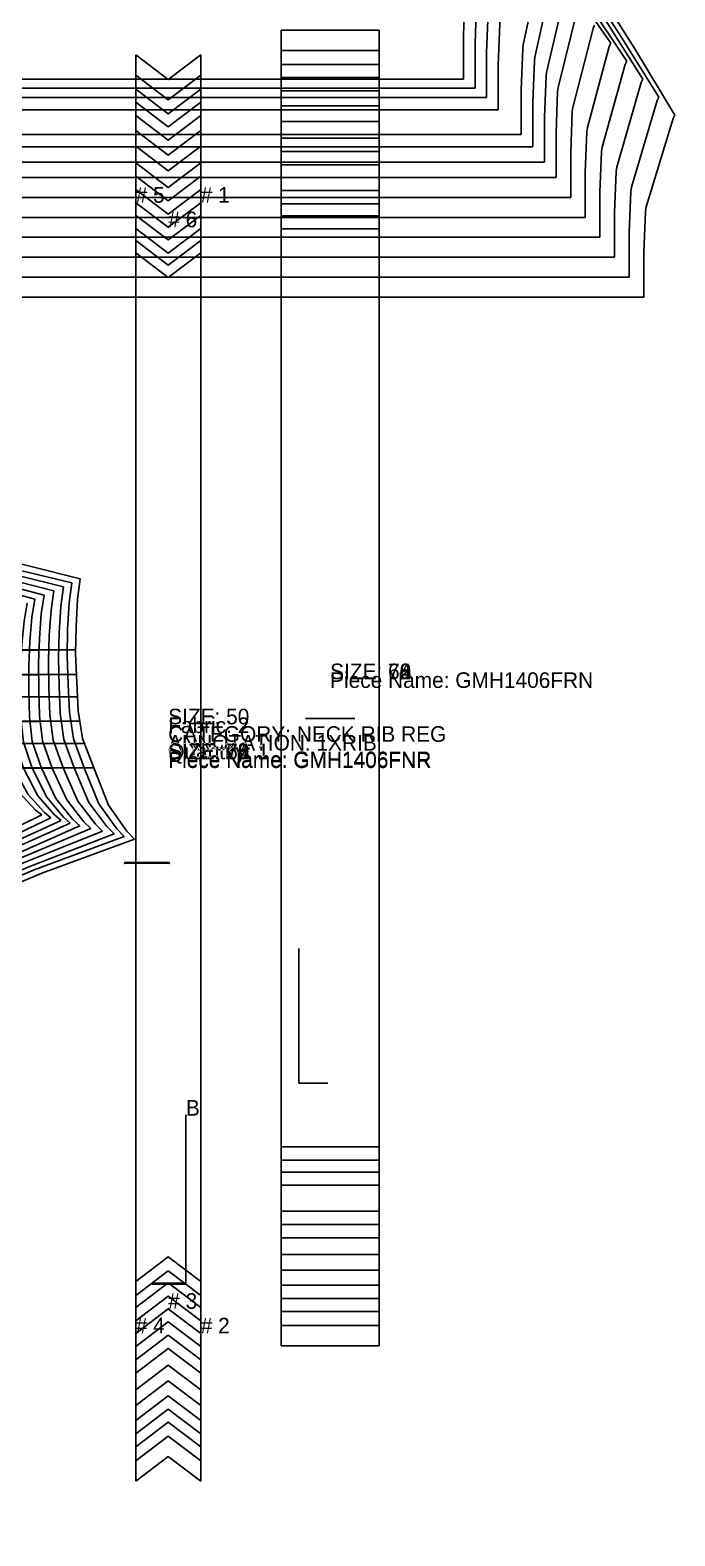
# Model space of a CAD drawing. Extents: x -1.4 to 60.7, y -1.7 to 34.5.
# Drawn here: x 50.41 to 60.74, y -1.69 to 22.43 of the extents above; entities that cross this region are included whole.
import ezdxf

# ---------------------------------------------------------------- set-up
doc = ezdxf.new("R2010")
doc.units = 0

# ---------------------------------------------------------------- blocks, each defined once
blk = doc.blocks.new('GMH1406FBA_42')
at = {"layer": '1'}
for points in [[(57.5348, 24.1163), (57.5204, 24.0749), (57.3797, 23.0715), (57.3794, 23.021), (57.354, 22.3627), (57.354, 22.0402), (57.354, 21.6465)], [(57.354, 21.6465), (30.5823, 21.6465)]]:
    blk.add_lwpolyline(points, dxfattribs=at)
at = {"layer": '6'}
blk.add_line((57.354, 21.6465), (30.5823, 21.6465), dxfattribs=at)
blk = doc.blocks.new('GMH1406FBA_44')
at = {"layer": '1'}
for points in [[(57.7429, 24.0006), (57.7274, 23.9582), (57.5662, 22.9254), (57.565, 22.8733), (57.5396, 22.215), (57.5396, 21.8925), (57.5396, 21.4988)], [(57.5396, 21.4988), (30.3742, 21.4988)]]:
    blk.add_lwpolyline(points, dxfattribs=at)
at = {"layer": '6'}
blk.add_line((57.5396, 21.4988), (30.3742, 21.4988), dxfattribs=at)
blk = doc.blocks.new('GMH1406FBA_46')
at = {"layer": '1'}
for points in [[(57.9511, 23.885), (57.9345, 23.8415), (57.7525, 22.7794), (57.7505, 22.7257), (57.7251, 22.0674), (57.7251, 21.7449), (57.7251, 21.3512)], [(57.7251, 21.3512), (30.166, 21.3512)]]:
    blk.add_lwpolyline(points, dxfattribs=at)
at = {"layer": '6'}
blk.add_line((57.7251, 21.3512), (30.166, 21.3512), dxfattribs=at)
blk = doc.blocks.new('GMH1406FBA_48')
at = {"layer": '1'}
for points in [[(58.1592, 23.7201), (58.1415, 23.6755), (57.9388, 22.5841), (57.936, 22.5288), (57.9106, 21.8705), (57.9106, 21.548), (57.9106, 21.1543)], [(57.9106, 21.1543), (29.9578, 21.1543)]]:
    blk.add_lwpolyline(points, dxfattribs=at)
at = {"layer": '6'}
blk.add_line((57.9106, 21.1543), (29.9578, 21.1543), dxfattribs=at)
blk = doc.blocks.new('GMH1406FBA_52')
at = {"layer": '1'}
for points in [[(58.5755, 23.3903), (58.5555, 23.3436), (58.3116, 22.1935), (58.3071, 22.1351), (58.2817, 21.4768), (58.2817, 21.1543), (58.2817, 20.7606)], [(58.2817, 20.7606), (29.5415, 20.7606)]]:
    blk.add_lwpolyline(points, dxfattribs=at)
at = {"layer": '6'}
blk.add_line((58.2817, 20.7606), (29.5415, 20.7606), dxfattribs=at)
blk = doc.blocks.new('GMH1406FBA_54')
at = {"layer": '1'}
for points in [[(58.7837, 23.2255), (58.7626, 23.1778), (58.498, 21.9983), (58.4927, 21.9383), (58.4673, 21.28), (58.4673, 20.9574), (58.4673, 20.5638)], [(58.4673, 20.5638), (29.3334, 20.5638)]]:
    blk.add_lwpolyline(points, dxfattribs=at)
at = {"layer": '6'}
blk.add_line((58.4673, 20.5638), (29.3334, 20.5638), dxfattribs=at)
blk = doc.blocks.new('GMH1406FBA_56')
at = {"layer": '1'}
for points in [[(58.9919, 23.0114), (58.9697, 22.9625), (58.6843, 21.7538), (58.6782, 21.6922), (58.6528, 21.0339), (58.6528, 20.7114), (58.6528, 20.3177)], [(58.6528, 20.3177), (29.1252, 20.3177)]]:
    blk.add_lwpolyline(points, dxfattribs=at)
at = {"layer": '6'}
blk.add_line((58.6528, 20.3177), (29.1252, 20.3177), dxfattribs=at)
blk = doc.blocks.new('GMH1406FBA_58')
at = {"layer": '1'}
for points in [[(59.2, 22.7973), (59.1767, 22.7475), (58.8707, 21.5093), (58.8637, 21.4462), (58.8383, 20.7879), (58.8383, 20.4653), (58.8383, 20.0716)], [(58.8383, 20.0716), (28.917, 20.0716)]]:
    blk.add_lwpolyline(points, dxfattribs=at)
at = {"layer": '6'}
blk.add_line((58.8383, 20.0716), (28.917, 20.0716), dxfattribs=at)
blk = doc.blocks.new('GMH1406FBA_60')
at = {"layer": '1'}
for points in [[(59.4574, 22.5095), (59.433, 22.4585), (59.1063, 21.1911), (59.0985, 21.1263), (59.0731, 20.468), (59.0731, 20.1455), (59.0731, 19.7518)], [(59.0731, 19.7518), (28.6597, 19.7518)]]:
    blk.add_lwpolyline(points, dxfattribs=at)
at = {"layer": '6'}
blk.add_line((59.0731, 19.7518), (28.6597, 19.7518), dxfattribs=at)
blk = doc.blocks.new('GMH1406FBA_62')
at = {"layer": '1'}
for points in [[(59.0878, 23.128), (59.7147, 22.2216)], [(59.7147, 22.2216), (59.6891, 22.1695), (59.3418, 20.8728), (59.3332, 20.8064), (59.3078, 20.1481), (59.3078, 19.8256), (59.3078, 19.4319)], [(59.3078, 19.4319), (28.4023, 19.4319)]]:
    blk.add_lwpolyline(points, dxfattribs=at)
at = {"layer": '6'}
blk.add_line((59.3078, 19.4319), (28.4023, 19.4319), dxfattribs=at)
blk = doc.blocks.new('GMH1406FBA_64')
at = {"layer": '1'}
for points in [[(59.3398, 22.883), (59.9721, 21.9337)], [(59.9721, 21.9337), (59.9454, 21.8806), (59.5775, 20.5545), (59.568, 20.4865), (59.5426, 19.8282), (59.5426, 19.5057), (59.5426, 19.112)], [(59.5426, 19.112), (28.145, 19.112)]]:
    blk.add_lwpolyline(points, dxfattribs=at)
at = {"layer": '6'}
blk.add_line((59.5426, 19.112), (28.145, 19.112), dxfattribs=at)
blk = doc.blocks.new('GMH1406FBA_66')
at = {"layer": '1'}
for points in [[(59.6022, 22.6329), (60.2294, 21.6458)], [(60.2294, 21.6458), (60.2016, 21.5916), (59.813, 20.2361), (59.8027, 20.1666), (59.7773, 19.5083), (59.7773, 19.1858), (59.7773, 18.7921)], [(59.7773, 18.7921), (27.8876, 18.7921)]]:
    blk.add_lwpolyline(points, dxfattribs=at)
at = {"layer": '6'}
blk.add_line((59.7773, 18.7921), (27.8876, 18.7921), dxfattribs=at)
blk = doc.blocks.new('GMH1406FBA_68')
at = {"layer": '1'}
for points in [[(59.3447, 23.1489), (59.845, 22.3814), (60.4868, 21.3578)], [(60.4868, 21.3578), (60.4579, 21.3025), (60.0485, 19.9177), (60.0374, 19.8467), (60.012, 19.1884), (60.012, 18.8658), (60.012, 18.4722)], [(60.012, 18.4722), (27.6302, 18.4722)]]:
    blk.add_lwpolyline(points, dxfattribs=at)
at = {"layer": '6'}
blk.add_line((60.012, 18.4722), (27.6302, 18.4722), dxfattribs=at)
blk = doc.blocks.new('GMH1406FBA_70')
at = {"layer": '1'}
for points in [[(59.6001, 22.9269), (60.1015, 22.131), (60.7442, 21.0699)], [(60.7442, 21.0699), (60.7142, 21.0136), (60.2841, 19.5994), (60.2722, 19.5268), (60.2468, 18.8685), (60.2468, 18.5459), (60.2468, 18.1523)], [(60.2468, 18.1523), (27.3729, 18.1523)]]:
    blk.add_lwpolyline(points, dxfattribs=at)
at = {"layer": '6'}
blk.add_line((60.2468, 18.1523), (27.3729, 18.1523), dxfattribs=at)
blk = doc.blocks.new('GMH1406FSL_52')
at = {"layer": '1'}
for points in [[(49.9839, 13.0763), (49.9329, 12.8106), (49.8926, 12.4601), (49.8658, 12.1103), (49.857, 11.7334), (49.8532, 11.3613), (49.8858, 11.0019), (50.0067, 10.6093), (50.0067, 10.6093), (50.2399, 10.2075), (50.4951, 9.9375), (50.5957, 9.8591)], [(50.5957, 9.8591), (49.5672, 9.361), (48.745, 8.9165), (47.2787, 7.8829), (45.683, 6.6257), (43.5811, 4.9868), (42.412, 4.0298), (41.1811, 2.9095), (40.5464, 2.1366), (40.0394, 1.096)]]:
    blk.add_lwpolyline(points, dxfattribs=at)
blk = doc.blocks.new('GMH1406FSL_54')
at = {"layer": '1'}
for points in [[(50.1105, 13.1219), (50.0595, 12.8511), (50.0197, 12.494), (49.9937, 12.1376), (49.9859, 11.7537), (49.9834, 11.3747), (50.0178, 11.0088), (50.1424, 10.6093), (50.1424, 10.6093), (50.3759, 10.1863), (50.6354, 9.8996), (50.7382, 9.8159)], [(50.7382, 9.8159), (49.6735, 9.3072), (48.8222, 8.8528), (47.3031, 7.8007), (45.649, 6.5194), (43.5471, 4.8805), (42.3779, 3.9235), (41.0922, 2.7554), (40.4292, 1.9493), (39.899, 0.8637)]]:
    blk.add_lwpolyline(points, dxfattribs=at)
blk = doc.blocks.new('GMH1406FSL_56')
at = {"layer": '1'}
for points in [[(50.2434, 13.1869), (50.1935, 12.9086), (50.1559, 12.5419), (50.1324, 12.1759), (50.1278, 11.7821), (50.1287, 11.3932), (50.1674, 11.018), (50.2988, 10.6093), (50.2988, 10.6093), (50.5327, 10.1649), (50.7964, 9.8618), (50.9016, 9.7727)], [(50.9016, 9.7727), (49.7883, 9.265), (48.8974, 8.8097), (47.3165, 7.7297), (45.5944, 6.4131), (43.4925, 4.7742), (42.3233, 3.8172), (40.9786, 2.5738), (40.287, 1.7179), (39.7381, 0.5684)]]:
    blk.add_lwpolyline(points, dxfattribs=at)
blk = doc.blocks.new('GMH1406FSL_58')
at = {"layer": '1'}
for points in [[(50.3587, 13.2518), (50.31, 12.966), (50.2745, 12.5897), (50.2535, 12.2142), (50.2522, 11.8103), (50.2566, 11.4116), (50.2993, 11.0272), (50.4376, 10.6093), (50.4376, 10.6093), (50.6719, 10.1436), (50.9399, 9.8239), (51.0473, 9.7294)], [(51.0473, 9.7294), (49.9095, 9.2202), (48.9985, 8.7627), (47.3489, 7.6596), (45.5505, 6.3128), (43.4527, 4.67), (42.2861, 3.7109), (40.8824, 2.3923), (40.1623, 1.4864), (39.5946, 0.2731)]]:
    blk.add_lwpolyline(points, dxfattribs=at)
at = {"layer": '8'}
blk.add_line((17.5883, 10.6093), (50.4379, 10.6093), dxfattribs=at)
blk = doc.blocks.new('GMH1406FSL_60')
at = {"layer": '1'}
for points in [[(39.439, 21.2777), (39.9054, 20.3991), (40.4658, 19.6093), (40.7316, 19.2655), (42.2184, 17.9059), (44.0335, 16.3852), (45.1622, 15.5894), (46.2044, 14.9912), (47.6475, 14.1991), (49.1736, 13.6727), (50.4839, 13.3167)], [(50.4839, 13.3167), (50.4363, 13.0234), (50.403, 12.6374), (50.3847, 12.2525), (50.3866, 11.8386), (50.3942, 11.43), (50.4412, 11.0365), (50.5863, 10.6093), (50.5863, 10.6093), (50.8211, 10.1222), (51.0932, 9.786), (51.2029, 9.6861)], [(51.2029, 9.6861), (50.0242, 9.1632), (49.0803, 8.6931), (47.3678, 7.5787), (45.4989, 6.2153), (43.4041, 4.5668), (42.2391, 3.6046), (40.7743, 2.1969), (40.0257, 1.2329), (39.4413, -0.0537)]]:
    blk.add_lwpolyline(points, dxfattribs=at)
at = {"layer": '8'}
for p, q in [((17.435, 11.003), (50.4525, 11.003)), ((17.435, 10.6093), (50.5866, 10.6093))]:
    blk.add_line(p, q, dxfattribs=at)
blk = doc.blocks.new('GMH1406FSL_62')
at = {"layer": '1'}
for points in [[(39.2622, 21.6045), (39.7358, 20.674), (40.3096, 19.8351), (40.5824, 19.4695), (42.146, 18.0171), (44.0018, 16.467), (45.1555, 15.656), (46.2071, 15.0608), (47.663, 14.2731), (49.2612, 13.7396), (50.6324, 13.3816)], [(50.6324, 13.3816), (50.5859, 13.0808), (50.5548, 12.6852), (50.539, 12.2909), (50.5442, 11.8669), (50.5552, 11.4485), (50.6064, 11.0457), (50.7583, 10.6093), (50.7583, 10.6093), (50.9935, 10.1009), (51.2698, 9.7481), (51.3818, 9.6428)], [(51.3818, 9.6428), (50.1324, 9.1194), (49.1307, 8.6463), (47.3667, 7.5096), (45.4408, 6.1178), (43.338, 4.4638), (42.1686, 3.4983), (40.6427, 2.0016), (39.8654, 0.9793), (39.2645, -0.3805)]]:
    blk.add_lwpolyline(points, dxfattribs=at)
at = {"layer": '8'}
for p, q in [((17.2448, 12.4991), (50.5474, 12.4991)), ((17.249, 12.1054), (50.5413, 12.1054)), ((17.2543, 11.7511), (50.5472, 11.7511)), ((17.2564, 11.3574), (50.5669, 11.3574)), ((17.2582, 11.003), (50.6212, 11.003)), ((17.2582, 10.6093), (50.7586, 10.6093))]:
    blk.add_line(p, q, dxfattribs=at)
blk = doc.blocks.new('GMH1406FSL_64')
at = {"layer": '1'}
for points in [[(39.0822, 21.9313), (39.5628, 20.9483), (40.1499, 20.0595), (40.4296, 19.6718), (42.0704, 18.1249), (43.966, 16.557), (45.1437, 15.7376), (46.2269, 15.1388), (47.7261, 14.3469), (49.374, 13.8086), (50.7873, 13.4495)], [(50.7873, 13.4495), (50.7419, 13.1412), (50.713, 12.736), (50.6998, 12.3322), (50.7082, 11.8982), (50.7226, 11.4699), (50.778, 11.058), (50.9367, 10.6123), (50.9367, 10.6123), (51.1723, 10.0825), (51.4528, 9.7132), (51.5671, 9.6025)], [(51.5671, 9.6025), (50.2483, 9.0738), (49.1901, 8.5938), (47.3667, 7.4317), (45.3752, 6.0076), (43.2673, 4.3561), (42.0949, 3.392), (40.5078, 1.8063), (39.702, 0.7258), (39.0845, -0.7073)]]:
    blk.add_lwpolyline(points, dxfattribs=at)
at = {"layer": '8'}
for p, q in [((17.0595, 12.4991), (50.7054, 12.502)), ((17.0681, 12.1054), (50.7042, 12.1083)), ((17.0737, 11.7511), (50.7131, 11.754)), ((17.0761, 11.3574), (50.7375, 11.3603)), ((17.0782, 11.003), (50.7965, 11.0059)), ((17.0782, 10.6098), (50.937, 10.6123))]:
    blk.add_line(p, q, dxfattribs=at)
blk = doc.blocks.new('GMH1406FSL_66')
at = {"layer": '1'}
for points in [[(38.8992, 22.2581), (39.3871, 21.2209), (39.9878, 20.2806), (40.2746, 19.8701), (41.9951, 18.226), (43.9093, 16.6448), (45.0983, 15.8186), (46.2156, 15.2194), (47.7616, 14.4279), (49.4737, 13.879), (50.9414, 13.5145)], [(50.9414, 13.5145), (50.8971, 13.1987), (50.8705, 12.7839), (50.8598, 12.3705), (50.8714, 11.9265), (50.8891, 11.4884), (50.9486, 11.0672), (51.1143, 10.6123), (51.1143, 10.6123), (51.3502, 10.0612), (51.6351, 9.6753), (51.7516, 9.5592)], [(51.7516, 9.5592), (50.3834, 9.028), (49.2851, 8.5442), (47.3697, 7.359), (45.2757, 5.9033), (43.1822, 4.2504), (42.0182, 3.2857), (40.3699, 1.611), (39.5356, 0.4722), (38.9014, -1.0341)]]:
    blk.add_lwpolyline(points, dxfattribs=at)
at = {"layer": '8'}
for p, q in [((16.875, 12.4991), (50.8633, 12.502)), ((16.8842, 12.1054), (50.8667, 12.1083)), ((16.8901, 11.7511), (50.8785, 11.754)), ((16.8928, 11.3574), (50.9075, 11.3603)), ((16.8951, 11.003), (50.9709, 11.0059)), ((16.8951, 10.6098), (51.1146, 10.6123))]:
    blk.add_line(p, q, dxfattribs=at)
blk = doc.blocks.new('GMH1406FSL_68')
at = {"layer": '1'}
for points in [[(38.7355, 22.5849), (39.228, 21.4951), (39.8399, 20.5047), (40.1325, 20.0719), (41.9258, 18.3304), (43.8825, 16.7433), (45.0966, 15.9158), (46.2241, 15.3028), (47.7842, 14.4927), (49.557, 13.942), (51.076, 13.5794)], [(51.076, 13.5794), (51.0328, 13.2561), (51.0082, 12.8317), (51.0001, 12.4089), (51.015, 11.9548), (51.036, 11.5068), (51.0998, 11.0765), (51.2723, 10.6123), (51.2723, 10.6123), (51.5086, 10.0399), (51.7978, 9.6375), (51.9166, 9.516)], [(51.9166, 9.516), (50.4722, 8.9826), (49.3118, 8.4941), (47.3419, 7.2969), (45.1869, 5.8242), (43.1133, 4.1538), (41.9608, 3.1794), (40.2515, 1.4157), (39.3885, 0.2187), (38.7378, -1.3609)]]:
    blk.add_lwpolyline(points, dxfattribs=at)
at = {"layer": '8'}
for p, q in [((16.7101, 12.4991), (51.002, 12.502)), ((16.7197, 12.1054), (51.01, 12.1083)), ((16.7259, 11.7511), (51.0245, 11.754)), ((16.7289, 11.3574), (51.058, 11.3603)), ((16.7315, 11.003), (51.1261, 11.0059)), ((16.7315, 10.6098), (51.2726, 10.6123))]:
    blk.add_line(p, q, dxfattribs=at)
blk = doc.blocks.new('GMH1406FSL_70')
at = {"layer": '1'}
for points in [[(38.5758, 22.9117), (39.0792, 21.7696), (39.7082, 20.7301), (40.0095, 20.2756), (41.8874, 18.4449), (43.8637, 16.8258), (45.0908, 15.9806), (46.2663, 15.3876), (47.8917, 14.6061), (49.6764, 14.0287), (51.2065, 13.6444)], [(51.2065, 13.6444), (51.1645, 13.3136), (51.1422, 12.8796), (51.1366, 12.4472), (51.1547, 11.9831), (51.1791, 11.5252), (51.2471, 11.0857), (51.4264, 10.6123), (51.4264, 10.6123), (51.6631, 10.0185), (51.9564, 9.5996), (52.0776, 9.4727)], [(52.0776, 9.4727), (50.5921, 8.926), (49.3984, 8.4251), (47.3633, 7.2152), (45.1354, 5.7243), (43.0606, 4.0498), (41.9073, 3.0731), (40.137, 1.2204), (39.2453, -0.0349), (38.578, -1.6877)]]:
    blk.add_lwpolyline(points, dxfattribs=at)
at = {"layer": '8'}
for p, q in [((16.549, 12.4991), (51.1374, 12.502)), ((16.5592, 12.1054), (51.1499, 12.1083)), ((16.5657, 11.7511), (51.167, 11.754)), ((16.569, 11.3574), (51.2048, 11.3603)), ((16.5717, 11.003), (51.2774, 11.0059)), ((16.5717, 10.6098), (51.4266, 10.6123))]:
    blk.add_line(p, q, dxfattribs=at)
blk = doc.blocks.new('GMH1406FNR_42')
at = {"layer": '1'}
for points in [[(52.0994, 2.3863), (52.0994, 18.8628)], [(52.0994, 18.8628), (52.6204, 18.4691), (53.1414, 18.8628)], [(53.1414, 18.8628), (53.1414, 2.3863)], [(53.1414, 2.3863), (52.6204, 2.78), (52.0994, 2.3863)]]:
    blk.add_lwpolyline(points, dxfattribs=at)
at = {"layer": '5'}
blk.add_line((51.9207, 9.0993), (52.6398, 9.0993), dxfattribs=at)
at = {"layer": '7'}
blk.add_line((51.9207, 9.0993), (52.6398, 9.0993), dxfattribs=at)
at = {"layer": '8'}
blk.add_lwpolyline([(52.9042, 5.0573), (52.9042, 2.3599), (52.3647, 2.3599)], dxfattribs=at)
at = {"layer": '1'}
for s, p in [('SIZE: 42', (52.6204, 10.7645)), ('Piece Name: GMH1406FNR', (52.6204, 10.6245))]:
    blk.add_text(s, height=0.25, dxfattribs=at).set_placement(p)
blk = doc.blocks.new('GMH1406FNR_44')
at = {"layer": '1'}
for points in [[(52.0994, 2.1624), (52.0994, 19.0601)], [(52.0994, 19.0601), (52.6204, 18.6664), (53.1414, 19.0601)], [(53.1414, 19.0601), (53.1414, 2.1624)], [(53.1414, 2.1624), (52.6204, 2.5562), (52.0994, 2.1624)]]:
    blk.add_lwpolyline(points, dxfattribs=at)
at = {"layer": '5'}
blk.add_line((51.9207, 9.0861), (52.6398, 9.0861), dxfattribs=at)
at = {"layer": '7'}
blk.add_line((51.9207, 9.0861), (52.6398, 9.0861), dxfattribs=at)
at = {"layer": '8'}
blk.add_lwpolyline([(52.9042, 5.044), (52.9042, 2.3466), (52.3647, 2.3466)], dxfattribs=at)
at = {"layer": '1'}
for s, p in [('SIZE: 44', (52.6204, 10.7512)), ('Piece Name: GMH1406FNR', (52.6204, 10.6112))]:
    blk.add_text(s, height=0.25, dxfattribs=at).set_placement(p)
blk = doc.blocks.new('GMH1406FNR_46')
at = {"layer": '1'}
for points in [[(52.0994, 1.9703), (52.0994, 19.2523)], [(52.0994, 19.2523), (52.6204, 18.8585), (53.1414, 19.2523)], [(53.1414, 19.2523), (53.1414, 1.9703)], [(53.1414, 1.9703), (52.6204, 2.3641), (52.0994, 1.9703)]]:
    blk.add_lwpolyline(points, dxfattribs=at)
at = {"layer": '5'}
blk.add_line((51.9207, 9.0861), (52.6398, 9.0861), dxfattribs=at)
at = {"layer": '7'}
blk.add_line((51.9207, 9.0861), (52.6398, 9.0861), dxfattribs=at)
at = {"layer": '8'}
blk.add_lwpolyline([(52.9042, 5.044), (52.9042, 2.3466), (52.3647, 2.3466)], dxfattribs=at)
at = {"layer": '1'}
for s, p in [('SIZE: 46', (52.6204, 10.7513)), ('Piece Name: GMH1406FNR', (52.6204, 10.6113))]:
    blk.add_text(s, height=0.25, dxfattribs=at).set_placement(p)
blk = doc.blocks.new('GMH1406FNR_48')
at = {"layer": '1'}
for points in [[(52.0994, 1.7593), (52.0994, 19.4632)], [(52.0994, 19.4632), (52.6204, 19.0695), (53.1414, 19.4632)], [(53.1414, 19.4632), (53.1414, 1.7593)], [(53.1414, 1.7593), (52.6204, 2.1531), (52.0994, 1.7593)]]:
    blk.add_lwpolyline(points, dxfattribs=at)
at = {"layer": '5'}
blk.add_line((51.9207, 9.0861), (52.6398, 9.0861), dxfattribs=at)
at = {"layer": '7'}
blk.add_line((51.9207, 9.0861), (52.6398, 9.0861), dxfattribs=at)
at = {"layer": '8'}
blk.add_lwpolyline([(52.9042, 5.044), (52.9042, 2.3466), (52.3647, 2.3466)], dxfattribs=at)
at = {"layer": '1'}
for s, p in [('SIZE: 48', (52.6204, 10.7512)), ('Piece Name: GMH1406FNR', (52.6204, 10.6112))]:
    blk.add_text(s, height=0.25, dxfattribs=at).set_placement(p)
blk = doc.blocks.new('GMH1406FNR_50')
at = {"layer": '1'}
for points in [[(52.0994, 1.5562), (52.0994, 19.6663)], [(52.0994, 19.6663), (52.6204, 19.2727), (53.1414, 19.6663)], [(53.1414, 19.6663), (53.1414, 1.5562)], [(53.1414, 1.5562), (52.6204, 1.95), (52.0994, 1.5562)]]:
    blk.add_lwpolyline(points, dxfattribs=at)
at = {"layer": '2'}
for p in [(52.0994, 19.6663), (52.0994, 19.6663), (53.1414, 19.6663), (53.1414, 19.6663), (52.6204, 19.2727), (51.9207, 9.0861), (52.6398, 9.0861), (52.9042, 5.044), (52.3647, 2.3466), (52.9042, 2.3466), (52.6204, 1.95), (52.0994, 1.5562), (52.0994, 1.5562), (53.1414, 1.5562), (53.1414, 1.5562)]:
    blk.add_point(p, dxfattribs=at)
at = {"layer": '5'}
blk.add_line((51.9207, 9.0861), (52.6398, 9.0861), dxfattribs=at)
at = {"layer": '7'}
blk.add_line((51.9207, 9.0861), (52.6398, 9.0861), dxfattribs=at)
at = {"layer": '8'}
blk.add_lwpolyline([(52.9042, 5.044), (52.9042, 2.3466), (52.3647, 2.3466)], dxfattribs=at)
at = {"layer": '1'}
for s, p in [('SIZE: 50', (52.6204, 11.3112)), ('Fabric: 2', (52.6204, 11.1712)), ('ANNOTATION: 1XRIB', (52.6204, 10.8912)), ('CATEGORY: NECK RIB REG', (52.6204, 11.0312)), ('Quantity: 1', (52.6204, 10.7512)), ('Piece Name: GMH1406FNR', (52.6204, 10.6112))]:
    blk.add_text(s, height=0.25, dxfattribs=at).set_placement(p)
at = {"layer": '2'}
for s, p in [('# 5', (52.0994, 19.6663)), ('# 5', (52.0994, 19.6663)), ('# 1', (53.1414, 19.6663)), ('# 6', (52.6204, 19.2727)), ('# 3', (52.6204, 1.95)), ('# 4', (52.0994, 1.5562)), ('# 4', (52.0994, 1.5562)), ('# 2', (53.1414, 1.5562)), ('# 2', (53.1414, 1.5562))]:
    blk.add_text(s, height=0.25, dxfattribs=at).set_placement(p)
at = {"layer": '8'}
blk.add_text('B', height=0.25, dxfattribs=at).set_placement((52.9042, 5.044))
blk = doc.blocks.new('GMH1406FNR_52')
at = {"layer": '1'}
for points in [[(52.0994, 1.3448), (52.0994, 19.8777)], [(52.0994, 19.8777), (52.6204, 19.484), (53.1414, 19.8777)], [(53.1414, 19.8777), (53.1414, 1.3448)], [(53.1414, 1.3448), (52.6204, 1.7386), (52.0994, 1.3448)]]:
    blk.add_lwpolyline(points, dxfattribs=at)
at = {"layer": '5'}
blk.add_line((51.9207, 9.0861), (52.6398, 9.0861), dxfattribs=at)
at = {"layer": '7'}
blk.add_line((51.9207, 9.0861), (52.6398, 9.0861), dxfattribs=at)
at = {"layer": '8'}
blk.add_lwpolyline([(52.9042, 5.044), (52.9042, 2.3466), (52.3647, 2.3466)], dxfattribs=at)
at = {"layer": '1'}
for s, p in [('SIZE: 52', (52.6204, 10.7512)), ('Piece Name: GMH1406FNR', (52.6204, 10.6112))]:
    blk.add_text(s, height=0.25, dxfattribs=at).set_placement(p)
blk = doc.blocks.new('GMH1406FNR_54')
at = {"layer": '1'}
for points in [[(52.0994, 1.1322), (52.0994, 20.0904)], [(52.0994, 20.0904), (52.6204, 19.6967), (53.1414, 20.0904)], [(53.1414, 20.0904), (53.1414, 1.1322)], [(53.1414, 1.1322), (52.6204, 1.5259), (52.0994, 1.1322)]]:
    blk.add_lwpolyline(points, dxfattribs=at)
at = {"layer": '5'}
blk.add_line((51.9207, 9.0861), (52.6398, 9.0861), dxfattribs=at)
at = {"layer": '7'}
blk.add_line((51.9207, 9.0861), (52.6398, 9.0861), dxfattribs=at)
at = {"layer": '8'}
blk.add_lwpolyline([(52.9042, 5.044), (52.9042, 2.3466), (52.3647, 2.3466)], dxfattribs=at)
at = {"layer": '1'}
for s, p in [('SIZE: 54', (52.6204, 10.7513)), ('Piece Name: GMH1406FNR', (52.6204, 10.6113))]:
    blk.add_text(s, height=0.25, dxfattribs=at).set_placement(p)
blk = doc.blocks.new('GMH1406FNR_56')
at = {"layer": '1'}
for points in [[(52.0994, 0.918), (52.0994, 20.3046)], [(52.0994, 20.3046), (52.6204, 19.9109), (53.1414, 20.3046)], [(53.1414, 20.3046), (53.1414, 0.918)], [(53.1414, 0.918), (52.6204, 1.3118), (52.0994, 0.918)]]:
    blk.add_lwpolyline(points, dxfattribs=at)
at = {"layer": '5'}
blk.add_line((51.9207, 9.0861), (52.6398, 9.0861), dxfattribs=at)
at = {"layer": '7'}
blk.add_line((51.9207, 9.0861), (52.6398, 9.0861), dxfattribs=at)
at = {"layer": '8'}
blk.add_lwpolyline([(52.9042, 5.044), (52.9042, 2.3466), (52.3647, 2.3466)], dxfattribs=at)
at = {"layer": '1'}
for s, p in [('SIZE: 56', (52.6204, 10.7513)), ('Piece Name: GMH1406FNR', (52.6204, 10.6113))]:
    blk.add_text(s, height=0.25, dxfattribs=at).set_placement(p)
blk = doc.blocks.new('GMH1406FNR_58')
at = {"layer": '1'}
for points in [[(52.0994, 0.6519), (52.0994, 20.5707)], [(52.0994, 20.5707), (52.6204, 20.177), (53.1414, 20.5707)], [(53.1414, 20.5707), (53.1414, 0.6519)], [(53.1414, 0.6519), (52.6204, 1.0456), (52.0994, 0.6519)]]:
    blk.add_lwpolyline(points, dxfattribs=at)
at = {"layer": '5'}
blk.add_line((51.9207, 9.0861), (52.6398, 9.0861), dxfattribs=at)
at = {"layer": '7'}
blk.add_line((51.9207, 9.0861), (52.6398, 9.0861), dxfattribs=at)
at = {"layer": '8'}
blk.add_lwpolyline([(52.9042, 5.044), (52.9042, 2.3466), (52.3647, 2.3466)], dxfattribs=at)
at = {"layer": '1'}
for s, p in [('SIZE: 58', (52.6204, 10.7513)), ('Piece Name: GMH1406FNR', (52.6204, 10.6113))]:
    blk.add_text(s, height=0.25, dxfattribs=at).set_placement(p)
blk = doc.blocks.new('GMH1406FNR_60')
at = {"layer": '1'}
for points in [[(52.0994, 0.4019), (52.0994, 20.8207)], [(52.0994, 20.8207), (52.6204, 20.427), (53.1414, 20.8207)], [(53.1414, 20.8207), (53.1414, 0.4019)], [(53.1414, 0.4019), (52.6204, 0.7956), (52.0994, 0.4019)]]:
    blk.add_lwpolyline(points, dxfattribs=at)
at = {"layer": '5'}
blk.add_line((51.9207, 9.0861), (52.6398, 9.0861), dxfattribs=at)
at = {"layer": '7'}
blk.add_line((51.9207, 9.0861), (52.6398, 9.0861), dxfattribs=at)
at = {"layer": '8'}
blk.add_lwpolyline([(52.9042, 5.044), (52.9042, 2.3466), (52.3647, 2.3466)], dxfattribs=at)
at = {"layer": '1'}
for s, p in [('SIZE: 60', (52.6204, 10.7513)), ('Piece Name: GMH1406FNR', (52.6204, 10.6113))]:
    blk.add_text(s, height=0.25, dxfattribs=at).set_placement(p)
blk = doc.blocks.new('GMH1406FNR_62')
at = {"layer": '1'}
for points in [[(52.0994, 0.1613), (52.0994, 21.0613)], [(52.0994, 21.0613), (52.6204, 20.6676), (53.1414, 21.0613)], [(53.1414, 21.0613), (53.1414, 0.1613)], [(53.1414, 0.1613), (52.6204, 0.555), (52.0994, 0.1613)]]:
    blk.add_lwpolyline(points, dxfattribs=at)
at = {"layer": '5'}
blk.add_line((51.9207, 9.0861), (52.6398, 9.0861), dxfattribs=at)
at = {"layer": '7'}
blk.add_line((51.9207, 9.0861), (52.6398, 9.0861), dxfattribs=at)
at = {"layer": '8'}
blk.add_lwpolyline([(52.9042, 5.044), (52.9042, 2.3466), (52.3647, 2.3466)], dxfattribs=at)
at = {"layer": '1'}
for s, p in [('SIZE: 62', (52.6204, 10.7513)), ('Piece Name: GMH1406FNR', (52.6204, 10.6113))]:
    blk.add_text(s, height=0.25, dxfattribs=at).set_placement(p)
blk = doc.blocks.new('GMH1406FNR_64')
at = {"layer": '1'}
for points in [[(52.0994, -0.0529), (52.0994, 21.2755)], [(52.0994, 21.2755), (52.6204, 20.8818), (53.1414, 21.2755)], [(53.1414, 21.2755), (53.1414, -0.0529)], [(53.1414, -0.0529), (52.6204, 0.3409), (52.0994, -0.0529)]]:
    blk.add_lwpolyline(points, dxfattribs=at)
at = {"layer": '5'}
blk.add_line((51.9207, 9.0861), (52.6398, 9.0861), dxfattribs=at)
at = {"layer": '7'}
blk.add_line((51.9207, 9.0861), (52.6398, 9.0861), dxfattribs=at)
at = {"layer": '8'}
blk.add_lwpolyline([(52.9042, 5.044), (52.9042, 2.3466), (52.3647, 2.3466)], dxfattribs=at)
at = {"layer": '1'}
for s, p in [('SIZE: 64', (52.6204, 10.7513)), ('Piece Name: GMH1406FNR', (52.6204, 10.6113))]:
    blk.add_text(s, height=0.25, dxfattribs=at).set_placement(p)
blk = doc.blocks.new('GMH1406FNR_66')
at = {"layer": '1'}
for points in [[(52.0994, -0.2612), (52.0994, 21.4838)], [(52.0994, 21.4838), (52.6204, 21.0901), (53.1414, 21.4838)], [(53.1414, 21.4838), (53.1414, -0.2612)], [(53.1414, -0.2612), (52.6204, 0.1326), (52.0994, -0.2612)]]:
    blk.add_lwpolyline(points, dxfattribs=at)
at = {"layer": '5'}
blk.add_line((51.9207, 9.0861), (52.6398, 9.0861), dxfattribs=at)
at = {"layer": '7'}
blk.add_line((51.9207, 9.0861), (52.6398, 9.0861), dxfattribs=at)
at = {"layer": '8'}
blk.add_lwpolyline([(52.9042, 5.0441), (52.9042, 2.3467), (52.3647, 2.3467)], dxfattribs=at)
at = {"layer": '1'}
for s, p in [('SIZE: 66', (52.6204, 10.7513)), ('Piece Name: GMH1406FNR', (52.6204, 10.6113))]:
    blk.add_text(s, height=0.25, dxfattribs=at).set_placement(p)
blk = doc.blocks.new('GMH1406FNR_68')
at = {"layer": '1'}
for points in [[(52.0994, -0.4856), (52.0994, 21.7081)], [(52.0994, 21.7081), (52.6204, 21.3144), (53.1414, 21.7081)], [(53.1414, 21.7081), (53.1414, -0.4856)], [(53.1414, -0.4856), (52.6204, -0.0918), (52.0994, -0.4856)]]:
    blk.add_lwpolyline(points, dxfattribs=at)
at = {"layer": '5'}
blk.add_line((51.9207, 9.0861), (52.6398, 9.0861), dxfattribs=at)
at = {"layer": '7'}
blk.add_line((51.9207, 9.0861), (52.6398, 9.0861), dxfattribs=at)
at = {"layer": '8'}
blk.add_lwpolyline([(52.9042, 5.044), (52.9042, 2.3466), (52.3647, 2.3466)], dxfattribs=at)
at = {"layer": '1'}
for s, p in [('SIZE: 68', (52.6204, 10.7512)), ('Piece Name: GMH1406FNR', (52.6204, 10.6112))]:
    blk.add_text(s, height=0.25, dxfattribs=at).set_placement(p)
blk = doc.blocks.new('GMH1406FNR_70')
at = {"layer": '1'}
for points in [[(52.0994, -0.8104), (52.0994, 22.033)], [(52.0994, 22.033), (52.6204, 21.6393), (53.1414, 22.033)], [(53.1414, 22.033), (53.1414, -0.8104)], [(53.1414, -0.8104), (52.6204, -0.4167), (52.0994, -0.8104)]]:
    blk.add_lwpolyline(points, dxfattribs=at)
at = {"layer": '5'}
blk.add_line((51.9207, 9.0861), (52.6398, 9.0861), dxfattribs=at)
at = {"layer": '7'}
blk.add_line((51.9207, 9.0861), (52.6398, 9.0861), dxfattribs=at)
at = {"layer": '8'}
blk.add_lwpolyline([(52.9042, 5.044), (52.9042, 2.3466), (52.3647, 2.3466)], dxfattribs=at)
at = {"layer": '1'}
for s, p in [('SIZE: 70', (52.6204, 10.7513)), ('Piece Name: GMH1406FNR', (52.6204, 10.6113))]:
    blk.add_text(s, height=0.25, dxfattribs=at).set_placement(p)
blk = doc.blocks.new('GMH1406FRN_42')
at = {"layer": '1'}
for points in [[(54.4287, 4.5418), (54.4287, 19.2468)], [(54.4287, 19.2468), (55.2161, 19.2468), (56.0035, 19.2468)], [(56.0035, 19.2468), (56.0035, 4.5418)], [(56.0035, 4.5418), (55.2161, 4.5418), (54.4287, 4.5418)]]:
    blk.add_lwpolyline(points, dxfattribs=at)
at = {"layer": '5'}
blk.add_line((54.8224, 11.4022), (55.6098, 11.4022), dxfattribs=at)
at = {"layer": '7'}
blk.add_line((54.8224, 11.4022), (55.6098, 11.4022), dxfattribs=at)
at = {"layer": '8'}
blk.add_lwpolyline([(55.1813, 5.5659), (54.7159, 5.5659), (54.7159, 7.719)], dxfattribs=at)
at = {"layer": '1'}
for s, p in [('SIZE: 42', (55.2161, 12.0343)), ('Piece Name: GMH1406FRN', (55.2161, 11.8943))]:
    blk.add_text(s, height=0.25, dxfattribs=at).set_placement(p)
blk = doc.blocks.new('GMH1406FRN_44')
at = {"layer": '1'}
for points in [[(54.4287, 4.3312), (54.4287, 19.4574)], [(54.4287, 19.4574), (55.2161, 19.4574), (56.0035, 19.4574)], [(56.0035, 19.4574), (56.0035, 4.3312)], [(56.0035, 4.3312), (55.2161, 4.3312), (54.4287, 4.3312)]]:
    blk.add_lwpolyline(points, dxfattribs=at)
at = {"layer": '5'}
blk.add_line((54.8224, 11.4022), (55.6098, 11.4022), dxfattribs=at)
at = {"layer": '7'}
blk.add_line((54.8224, 11.4022), (55.6098, 11.4022), dxfattribs=at)
at = {"layer": '8'}
blk.add_lwpolyline([(55.1813, 5.5659), (54.7159, 5.5659), (54.7159, 7.719)], dxfattribs=at)
at = {"layer": '1'}
for s, p in [('SIZE: 44', (55.2161, 12.0343)), ('Piece Name: GMH1406FRN', (55.2161, 11.8943))]:
    blk.add_text(s, height=0.25, dxfattribs=at).set_placement(p)
blk = doc.blocks.new('GMH1406FRN_46')
at = {"layer": '1'}
for points in [[(54.4287, 4.1391), (54.4287, 19.6495)], [(54.4287, 19.6495), (55.2161, 19.6495), (56.0035, 19.6495)], [(56.0035, 19.6495), (56.0035, 4.1391)], [(56.0035, 4.1391), (55.2161, 4.1391), (54.4287, 4.1391)]]:
    blk.add_lwpolyline(points, dxfattribs=at)
at = {"layer": '5'}
blk.add_line((54.8224, 11.4022), (55.6098, 11.4022), dxfattribs=at)
at = {"layer": '7'}
blk.add_line((54.8224, 11.4022), (55.6098, 11.4022), dxfattribs=at)
at = {"layer": '8'}
blk.add_lwpolyline([(55.1813, 5.5659), (54.7159, 5.5659), (54.7159, 7.719)], dxfattribs=at)
at = {"layer": '1'}
for s, p in [('SIZE: 46', (55.2161, 12.0343)), ('Piece Name: GMH1406FRN', (55.2161, 11.8943))]:
    blk.add_text(s, height=0.25, dxfattribs=at).set_placement(p)
blk = doc.blocks.new('GMH1406FRN_48')
at = {"layer": '1'}
for points in [[(54.4287, 3.9281), (54.4287, 19.8605)], [(54.4287, 19.8605), (55.2161, 19.8605), (56.0035, 19.8605)], [(56.0035, 19.8605), (56.0035, 3.9281)], [(56.0035, 3.9281), (55.2161, 3.9281), (54.4287, 3.9281)]]:
    blk.add_lwpolyline(points, dxfattribs=at)
at = {"layer": '5'}
blk.add_line((54.8224, 11.4022), (55.6098, 11.4022), dxfattribs=at)
at = {"layer": '7'}
blk.add_line((54.8224, 11.4022), (55.6098, 11.4022), dxfattribs=at)
at = {"layer": '8'}
blk.add_lwpolyline([(55.1813, 5.5659), (54.7159, 5.5659), (54.7159, 7.719)], dxfattribs=at)
at = {"layer": '1'}
for s, p in [('SIZE: 48', (55.2161, 12.0343)), ('Piece Name: GMH1406FRN', (55.2161, 11.8943))]:
    blk.add_text(s, height=0.25, dxfattribs=at).set_placement(p)
blk = doc.blocks.new('GMH1406FRN_52')
at = {"layer": '1'}
for points in [[(54.4287, 3.5136), (54.4287, 20.275)], [(54.4287, 20.275), (55.2161, 20.275), (56.0035, 20.275)], [(56.0035, 20.275), (56.0035, 3.5136)], [(56.0035, 3.5136), (55.2161, 3.5136), (54.4287, 3.5136)]]:
    blk.add_lwpolyline(points, dxfattribs=at)
at = {"layer": '5'}
blk.add_line((54.8224, 11.4022), (55.6098, 11.4022), dxfattribs=at)
at = {"layer": '7'}
blk.add_line((54.8224, 11.4022), (55.6098, 11.4022), dxfattribs=at)
at = {"layer": '8'}
blk.add_lwpolyline([(55.1813, 5.5659), (54.7159, 5.5659), (54.7159, 7.719)], dxfattribs=at)
at = {"layer": '1'}
for s, p in [('SIZE: 52', (55.2161, 12.0343)), ('Piece Name: GMH1406FRN', (55.2161, 11.8943))]:
    blk.add_text(s, height=0.25, dxfattribs=at).set_placement(p)
blk = doc.blocks.new('GMH1406FRN_54')
at = {"layer": '1'}
for points in [[(54.4287, 3.301), (54.4287, 20.4876)], [(54.4287, 20.4876), (55.2161, 20.4876), (56.0035, 20.4876)], [(56.0035, 20.4876), (56.0035, 3.301)], [(56.0035, 3.301), (55.2161, 3.301), (54.4287, 3.301)]]:
    blk.add_lwpolyline(points, dxfattribs=at)
at = {"layer": '5'}
blk.add_line((54.8224, 11.4022), (55.6098, 11.4022), dxfattribs=at)
at = {"layer": '7'}
blk.add_line((54.8224, 11.4022), (55.6098, 11.4022), dxfattribs=at)
at = {"layer": '8'}
blk.add_lwpolyline([(55.1813, 5.5659), (54.7159, 5.5659), (54.7159, 7.719)], dxfattribs=at)
at = {"layer": '1'}
for s, p in [('SIZE: 54', (55.2161, 12.0343)), ('Piece Name: GMH1406FRN', (55.2161, 11.8943))]:
    blk.add_text(s, height=0.25, dxfattribs=at).set_placement(p)
blk = doc.blocks.new('GMH1406FRN_56')
at = {"layer": '1'}
for points in [[(54.4287, 3.0868), (54.4287, 20.7018)], [(54.4287, 20.7018), (55.2161, 20.7018), (56.0035, 20.7018)], [(56.0035, 20.7018), (56.0035, 3.0868)], [(56.0035, 3.0868), (55.2161, 3.0868), (54.4287, 3.0868)]]:
    blk.add_lwpolyline(points, dxfattribs=at)
at = {"layer": '5'}
blk.add_line((54.8224, 11.4022), (55.6098, 11.4022), dxfattribs=at)
at = {"layer": '7'}
blk.add_line((54.8224, 11.4022), (55.6098, 11.4022), dxfattribs=at)
at = {"layer": '8'}
blk.add_lwpolyline([(55.1813, 5.5659), (54.7159, 5.5659), (54.7159, 7.719)], dxfattribs=at)
at = {"layer": '1'}
for s, p in [('SIZE: 56', (55.2161, 12.0343)), ('Piece Name: GMH1406FRN', (55.2161, 11.8943))]:
    blk.add_text(s, height=0.25, dxfattribs=at).set_placement(p)
blk = doc.blocks.new('GMH1406FRN_58')
at = {"layer": '1'}
for points in [[(54.4287, 2.8207), (54.4287, 20.9679)], [(54.4287, 20.9679), (55.2161, 20.9679), (56.0035, 20.9679)], [(56.0035, 20.9679), (56.0035, 2.8207)], [(56.0035, 2.8207), (55.2161, 2.8207), (54.4287, 2.8207)]]:
    blk.add_lwpolyline(points, dxfattribs=at)
at = {"layer": '5'}
blk.add_line((54.8224, 11.4022), (55.6098, 11.4022), dxfattribs=at)
at = {"layer": '7'}
blk.add_line((54.8224, 11.4022), (55.6098, 11.4022), dxfattribs=at)
at = {"layer": '8'}
blk.add_lwpolyline([(55.1813, 5.5659), (54.7159, 5.5659), (54.7159, 7.719)], dxfattribs=at)
at = {"layer": '1'}
for s, p in [('SIZE: 58', (55.2161, 12.0343)), ('Piece Name: GMH1406FRN', (55.2161, 11.8943))]:
    blk.add_text(s, height=0.25, dxfattribs=at).set_placement(p)
blk = doc.blocks.new('GMH1406FRN_60')
at = {"layer": '1'}
for points in [[(54.4287, 2.5707), (54.4287, 21.2179)], [(54.4287, 21.2179), (55.2161, 21.2179), (56.0035, 21.2179)], [(56.0035, 21.2179), (56.0035, 2.5707)], [(56.0035, 2.5707), (55.2161, 2.5707), (54.4287, 2.5707)]]:
    blk.add_lwpolyline(points, dxfattribs=at)
at = {"layer": '5'}
blk.add_line((54.8224, 11.4022), (55.6098, 11.4022), dxfattribs=at)
at = {"layer": '7'}
blk.add_line((54.8224, 11.4022), (55.6098, 11.4022), dxfattribs=at)
at = {"layer": '8'}
blk.add_lwpolyline([(55.1813, 5.5659), (54.7159, 5.5659), (54.7159, 7.719)], dxfattribs=at)
at = {"layer": '1'}
for s, p in [('SIZE: 60', (55.2161, 12.0343)), ('Piece Name: GMH1406FRN', (55.2161, 11.8943))]:
    blk.add_text(s, height=0.25, dxfattribs=at).set_placement(p)
blk = doc.blocks.new('GMH1406FRN_62')
at = {"layer": '1'}
for points in [[(54.4287, 2.3301), (54.4287, 21.4585)], [(54.4287, 21.4585), (55.2161, 21.4585), (56.0035, 21.4585)], [(56.0035, 21.4585), (56.0035, 2.3301)], [(56.0035, 2.3301), (55.2161, 2.3301), (54.4287, 2.3301)]]:
    blk.add_lwpolyline(points, dxfattribs=at)
at = {"layer": '5'}
blk.add_line((54.8224, 11.4022), (55.6098, 11.4022), dxfattribs=at)
at = {"layer": '7'}
blk.add_line((54.8224, 11.4022), (55.6098, 11.4022), dxfattribs=at)
at = {"layer": '8'}
blk.add_lwpolyline([(55.1813, 5.5659), (54.7159, 5.5659), (54.7159, 7.719)], dxfattribs=at)
at = {"layer": '1'}
for s, p in [('SIZE: 62', (55.2161, 12.0343)), ('Piece Name: GMH1406FRN', (55.2161, 11.8943))]:
    blk.add_text(s, height=0.25, dxfattribs=at).set_placement(p)
blk = doc.blocks.new('GMH1406FRN_64')
at = {"layer": '1'}
for points in [[(54.4287, 2.1159), (54.4287, 21.6727)], [(54.4287, 21.6727), (55.2161, 21.6727), (56.0035, 21.6727)], [(56.0035, 21.6727), (56.0035, 2.1159)], [(56.0035, 2.1159), (55.2161, 2.1159), (54.4287, 2.1159)]]:
    blk.add_lwpolyline(points, dxfattribs=at)
at = {"layer": '5'}
blk.add_line((54.8224, 11.4022), (55.6098, 11.4022), dxfattribs=at)
at = {"layer": '7'}
blk.add_line((54.8224, 11.4022), (55.6098, 11.4022), dxfattribs=at)
at = {"layer": '8'}
blk.add_lwpolyline([(55.1813, 5.5659), (54.7159, 5.5659), (54.7159, 7.719)], dxfattribs=at)
at = {"layer": '1'}
for s, p in [('SIZE: 64', (55.2161, 12.0343)), ('Piece Name: GMH1406FRN', (55.2161, 11.8943))]:
    blk.add_text(s, height=0.25, dxfattribs=at).set_placement(p)
blk = doc.blocks.new('GMH1406FRN_66')
at = {"layer": '1'}
for points in [[(54.4287, 1.9076), (54.4287, 21.881)], [(54.4287, 21.881), (55.2161, 21.881), (56.0035, 21.881)], [(56.0035, 21.881), (56.0035, 1.9076)], [(56.0035, 1.9076), (55.2161, 1.9076), (54.4287, 1.9076)]]:
    blk.add_lwpolyline(points, dxfattribs=at)
at = {"layer": '5'}
blk.add_line((54.8224, 11.4022), (55.6098, 11.4022), dxfattribs=at)
at = {"layer": '7'}
blk.add_line((54.8224, 11.4022), (55.6098, 11.4022), dxfattribs=at)
at = {"layer": '8'}
blk.add_lwpolyline([(55.1813, 5.5659), (54.7159, 5.5659), (54.7159, 7.719)], dxfattribs=at)
at = {"layer": '1'}
for s, p in [('SIZE: 66', (55.2161, 12.0343)), ('Piece Name: GMH1406FRN', (55.2161, 11.8943))]:
    blk.add_text(s, height=0.25, dxfattribs=at).set_placement(p)
blk = doc.blocks.new('GMH1406FRN_68')
at = {"layer": '1'}
for points in [[(54.4287, 1.6832), (54.4287, 22.1054)], [(54.4287, 22.1054), (55.2161, 22.1054), (56.0035, 22.1054)], [(56.0035, 22.1054), (56.0035, 1.6832)], [(56.0035, 1.6832), (55.2161, 1.6832), (54.4287, 1.6832)]]:
    blk.add_lwpolyline(points, dxfattribs=at)
at = {"layer": '5'}
blk.add_line((54.8224, 11.4022), (55.6098, 11.4022), dxfattribs=at)
at = {"layer": '7'}
blk.add_line((54.8224, 11.4022), (55.6098, 11.4022), dxfattribs=at)
at = {"layer": '8'}
blk.add_lwpolyline([(55.1813, 5.5659), (54.7159, 5.5659), (54.7159, 7.719)], dxfattribs=at)
at = {"layer": '1'}
for s, p in [('SIZE: 68', (55.2161, 12.0343)), ('Piece Name: GMH1406FRN', (55.2161, 11.8943))]:
    blk.add_text(s, height=0.25, dxfattribs=at).set_placement(p)
blk = doc.blocks.new('GMH1406FRN_70')
at = {"layer": '1'}
for points in [[(54.4287, 1.3584), (54.4287, 22.4302)], [(54.4287, 22.4302), (55.2161, 22.4302), (56.0035, 22.4302)], [(56.0035, 22.4302), (56.0035, 1.3584)], [(56.0035, 1.3584), (55.2161, 1.3584), (54.4287, 1.3584)]]:
    blk.add_lwpolyline(points, dxfattribs=at)
at = {"layer": '5'}
blk.add_line((54.8224, 11.4022), (55.6098, 11.4022), dxfattribs=at)
at = {"layer": '7'}
blk.add_line((54.8224, 11.4022), (55.6098, 11.4022), dxfattribs=at)
at = {"layer": '8'}
blk.add_lwpolyline([(55.1813, 5.5659), (54.7159, 5.5659), (54.7159, 7.719)], dxfattribs=at)
at = {"layer": '1'}
for s, p in [('SIZE: 70', (55.2161, 12.0343)), ('Piece Name: GMH1406FRN', (55.2161, 11.8943))]:
    blk.add_text(s, height=0.25, dxfattribs=at).set_placement(p)

msp = doc.modelspace()

# ---------------------------------------------------------------- block references
at = {"layer": '1'}
for name in ['GMH1406FBA_70', 'GMH1406FBA_68', 'GMH1406FBA_66', 'GMH1406FBA_64', 'GMH1406FBA_62', 'GMH1406FBA_60', 'GMH1406FBA_58', 'GMH1406FBA_56', 'GMH1406FBA_54', 'GMH1406FBA_52', 'GMH1406FBA_48', 'GMH1406FBA_46', 'GMH1406FBA_44', 'GMH1406FBA_42', 'GMH1406FSL_70', 'GMH1406FSL_68', 'GMH1406FSL_66', 'GMH1406FRN_70', 'GMH1406FNR_70', 'GMH1406FRN_68', 'GMH1406FSL_64', 'GMH1406FNR_68', 'GMH1406FRN_66', 'GMH1406FSL_62', 'GMH1406FNR_66', 'GMH1406FRN_64', 'GMH1406FSL_60', 'GMH1406FNR_64', 'GMH1406FRN_62', 'GMH1406FNR_62', 'GMH1406FRN_60', 'GMH1406FSL_58', 'GMH1406FNR_60', 'GMH1406FRN_58', 'GMH1406FSL_56', 'GMH1406FNR_58', 'GMH1406FRN_56', 'GMH1406FSL_54', 'GMH1406FNR_56', 'GMH1406FRN_54', 'GMH1406FRN_52', 'GMH1406FSL_52', 'GMH1406FNR_54', 'GMH1406FNR_50', 'GMH1406FNR_52', 'GMH1406FRN_48', 'GMH1406FRN_46', 'GMH1406FNR_48', 'GMH1406FRN_44', 'GMH1406FNR_46', 'GMH1406FNR_44', 'GMH1406FRN_42', 'GMH1406FNR_42']:
    msp.add_blockref(name, (0, 0), dxfattribs=at)

doc.saveas('drawing.dxf')
